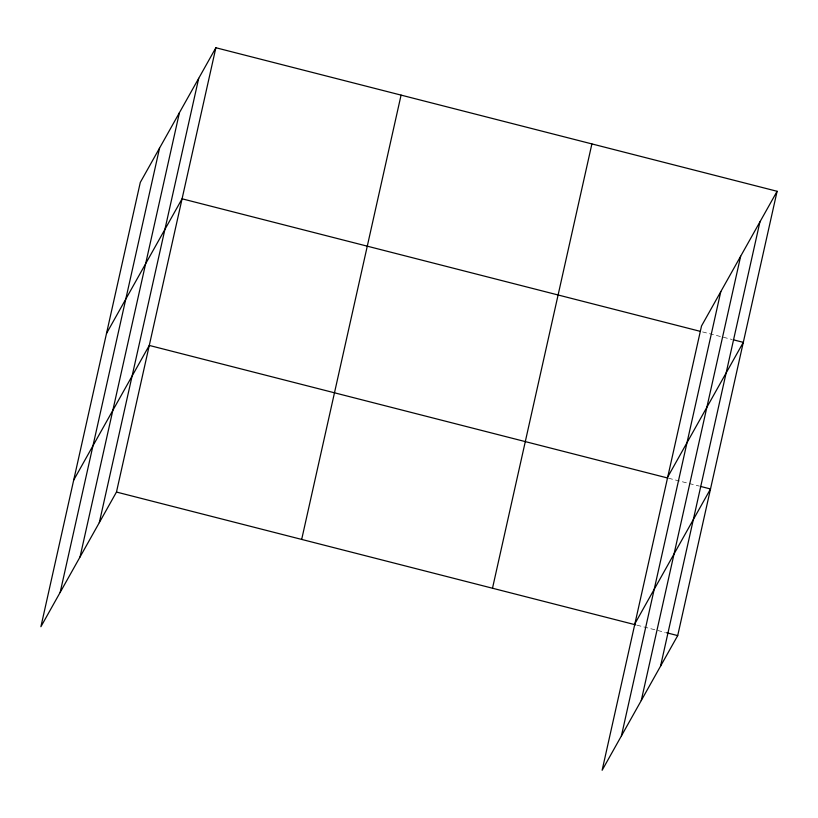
<?xml version="1.0" encoding="UTF-8"?>
<svg xmlns="http://www.w3.org/2000/svg" width="818" height="818" viewBox="0 0 818 818"><rect width="100%" height="100%" fill="white"/><g stroke="black" fill="none" stroke-linecap="round" stroke-linejoin="round"><path stroke-width="0.61" stroke-dasharray="4.09 3.07" d="M702.56 331.924L732.192 339.511M668.521 478.233L699.39 486.127M636.956 625.177L665.351 632.437"/><path stroke-width="1.23" d="M60.174 592.375L159.571 148.058M80.031 556.986L179.428 112.68M99.305 522.651L198.702 78.334M215.87 47.741L140.297 182.404L40.9 626.711L116.473 492.047L215.87 47.741L777.1 191.289L677.703 635.596L602.13 770.259L701.527 325.953L777.1 191.289M301.678 539.42L401.076 95.103M492.497 588.224L591.895 143.917M621.404 735.924L720.801 291.607M641.261 700.535L740.658 256.228M660.535 666.189L759.932 221.882M106.504 333.468L182.077 198.805L700.085 331.3M73.702 480.094L149.275 345.431L667.284 477.916M667.733 477.017L743.306 342.353L733.429 339.828M634.932 623.643L710.505 488.97L700.627 486.444M116.473 492.047L635.719 624.86M666.588 632.754L677.703 635.596"/></g></svg>
